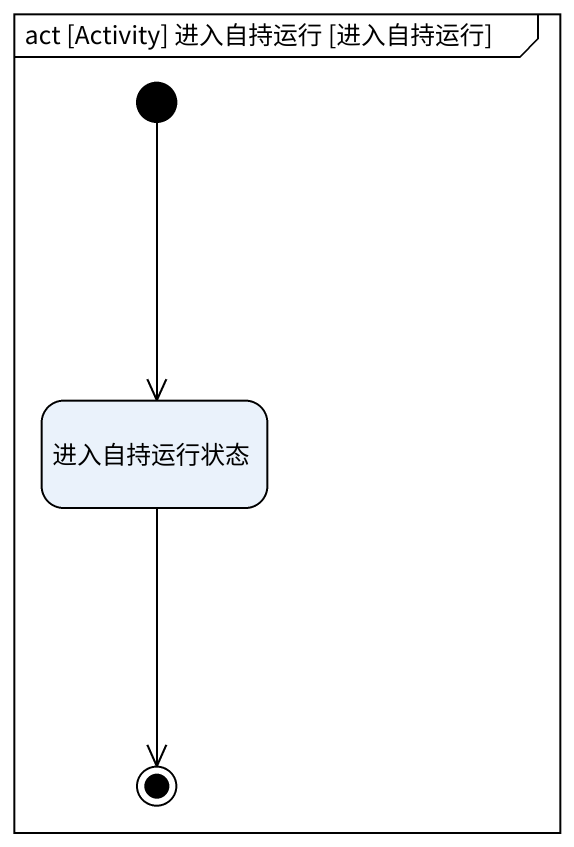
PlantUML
@startuml
mainframe act [Activity] 进入自持运行 [进入自持运行]
hide empty description
state 进入自持运行状态
[*] --> 进入自持运行状态
进入自持运行状态 --> [*]
@enduml
